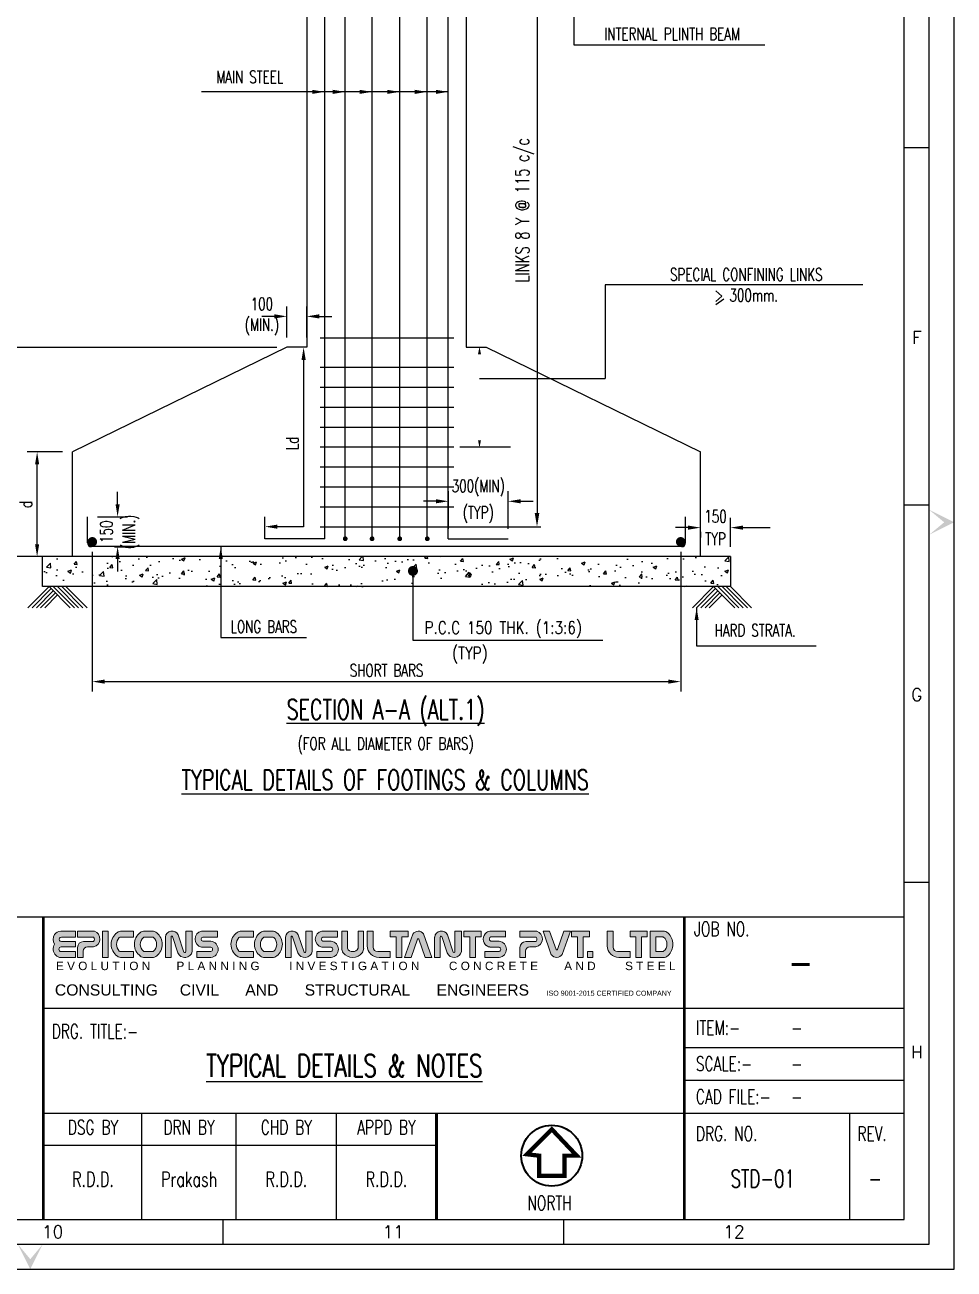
# Model space of a CAD drawing. Extents: x 489124 to 794428, y -356295 to -29813.
# Drawn here: x 775787 to 794428, y -160534 to -135567 of the extents above; entities that cross this region are included whole.
import ezdxf
from ezdxf.enums import TextEntityAlignment as Align
from ezdxf.lldxf.tags import DXFTag

# ---------------------------------------------------------------- set-up
doc = ezdxf.new("R2010")
doc.units = 0
doc.header["$LTSCALE"] = 500
doc.header["$MEASUREMENT"] = 0
doc.layers.get('DEFPOINTS').update_dxf_attribs({"color": 4})
doc.layers.add('00 ECPL LOGO', color=250, linetype='Continuous', lineweight=20)
doc.layers.add('HEADING-TXT', color=1, linetype='Continuous', lineweight=25)
for name, color, linetype in [('CEN', 8, 'CENTER'), ('COL', 1, 'Continuous'), ('DIM', 5, 'Continuous'), ('FOOT', 4, 'Continuous'), ('FRAME', 6, 'Continuous'), ('LINK', 2, 'Continuous'), ('P.C.C.', 8, 'Continuous'), ('PNA', 10, 'Continuous'), ('RING', 4, 'Continuous'), ('TEXT', 4, 'Continuous'), ('TEXT (SHEET)', 4, 'Continuous'), ('TITLE', 4, 'Continuous'), ('TXT', 4, 'Continuous')]:
    doc.layers.add(name, color=color, linetype=linetype)
doc.styles.add('ROMANS', font='r.shx', dxfattribs={"width": 0.7, "bigfont": 'bigfont.shx'})
doc.styles.add('SEC. TEXT', font='arial.ttf', dxfattribs={"height": 180})
tags = doc.linetypes.add('CENTER', pattern=[2, 1.25, -0.25, 0.25, -0.25]).pattern_tags.tags
tags[10:11] = [DXFTag(74, 4), DXFTag(75, 0), DXFTag(340, '0'), DXFTag(46, 1.0), DXFTag(50, 0.0), DXFTag(44, 0.0), DXFTag(45, 0.0)]
tags[8:9] = [DXFTag(74, 4), DXFTag(75, 0), DXFTag(340, '0'), DXFTag(46, 1.0), DXFTag(50, 0.0), DXFTag(44, 0.0), DXFTag(45, 0.0)]
tags[6:7] = [DXFTag(74, 4), DXFTag(75, 0), DXFTag(340, '0'), DXFTag(46, 1.0), DXFTag(50, 0.0), DXFTag(44, 0.0), DXFTag(45, 0.0)]
tags[4:5] = [DXFTag(74, 4), DXFTag(75, 0), DXFTag(340, '0'), DXFTag(46, 1.0), DXFTag(50, 0.0), DXFTag(44, 0.0), DXFTag(45, 0.0)]
doc.dimstyles.new('Copy of INT2TIMES', dxfattribs={"dimtxt": 300, "dimasz": 275, "dimexe": 75, "dimexo": 75, "dimgap": 40, "dimtad": 1, "dimdec": 0, "dimlfac": 0.5, "dimrnd": 5, "dimzin": 0, "dimdsep": 46, "dimtxsty": 'ROMANS', "dimcen": -1, "dimclrd": 5, "dimclre": 5, "dimclrt": 4, "dimadec": 0, "dimazin": 0, "dimtfac": 1, "dimtdec": 0, "dimtix": 1, "dimtofl": 0, "dimtmove": 2, "dimatfit": 3, "dimfxl": 0, "dimtolj": 1, "dimtzin": 0, "dimarcsym": 0})
doc.dimstyles.new('dim25', dxfattribs={"dimtxt": 250, "dimasz": 250, "dimexe": 200, "dimexo": 200, "dimgap": 100, "dimtad": 1, "dimdec": 0, "dimlfac": 0.25, "dimzin": 0, "dimdsep": 46, "dimtxsty": 'ROMANS', "dimcen": 0, "dimclrd": 5, "dimclre": 5, "dimclrt": 4, "dimadec": 0, "dimazin": 0, "dimtfac": 1, "dimtdec": 0, "dimtix": 1, "dimtofl": 0, "dimtmove": 2, "dimatfit": 3, "dimfxl": 0, "dimtolj": 1, "dimtzin": 0, "dimlwd": -1, "dimlwe": -1, "dimarcsym": 0})
doc.dimstyles.new('INT$7', dxfattribs={"dimtxt": 9, "dimasz": 8, "dimexe": 8, "dimexo": 3, "dimgap": 2, "dimtad": 1, "dimdec": 0, "dimzin": 0, "dimdsep": 46, "dimtxsty": 'ROMANS', "dimblk": 'DIMTICK', "dimcen": -0.25, "dimclrd": 5, "dimclre": 5, "dimclrt": 4, "dimadec": 0, "dimazin": 0, "dimtfac": 1, "dimtdec": 0, "dimtix": 1, "dimtofl": 0, "dimtmove": 2, "dimatfit": 3, "dimldrblk": 'DIMTICK', "dimfxl": 0, "dimtolj": 1, "dimtzin": 0, "dimarcsym": 0})

# ---------------------------------------------------------------- blocks, each defined once
blk = doc.blocks.new('*D588')
at = {"layer": 'DEFPOINTS', "color": 0}
for p in [(777042, -145437), (777647, -145437), (777384, -146037)]:
    blk.add_point(p, dxfattribs=at)
at = {"layer": 'DIM', "color": 5}
for p, q in [((777647, -145187), (777647, -144937)), ((777242, -145437), (777847, -145437)), ((777584, -146037), (777847, -146037)), ((777647, -146287), (777647, -146537))]:
    blk.add_line(p, q, dxfattribs=at)
for points in [[(777606, -145187), (777689, -145187), (777647, -145437)], [(777606, -146287), (777689, -146287), (777647, -146037)]]:
    blk.add_solid(points, dxfattribs=at)
at = {"layer": 'DIM', "color": 4, "char_height": 250, "rotation": 90, "style": 'ROMANS'}
for s, insert, attachment_point in [('\\A1;150', (777547, -145737), 8), ('\\A1;(MIN.)', (777747, -145737), 2)]:
    blk.add_mtext(s, dxfattribs=dict(at, insert=insert, attachment_point=attachment_point))
blk = doc.blocks.new('*D589')
at = {"layer": 'DEFPOINTS', "color": 0}
for p in [(775363, -142037), (781042, -142037), (776142, -146237)]:
    blk.add_point(p, dxfattribs=at)
at = {"layer": 'DIM', "color": 5}
for p, q in [((780842, -142037), (775163, -142037)), ((775363, -145987), (775363, -142287)), ((775942, -146237), (775163, -146237))]:
    blk.add_line(p, q, dxfattribs=at)
for points in [[(775322, -142287), (775405, -142287), (775363, -142037)], [(775322, -145987), (775405, -145987), (775363, -146237)]]:
    blk.add_solid(points, dxfattribs=at)
at = {"layer": 'DIM', "color": 4, "insert": (775138, -144137), "char_height": 250, "attachment_point": 5, "rotation": 90, "style": 'ROMANS'}
blk.add_mtext('\\A1;{\\A1;D}', dxfattribs=at)
blk = doc.blocks.new('*D590')
at = {"layer": 'DEFPOINTS', "color": 0}
for p in [(789342, -145537), (789942, -145655), (789942, -146237)]:
    blk.add_point(p, dxfattribs=at)
at = {"layer": 'DIM', "color": 5}
for p, q in [((789942, -146037), (789942, -145455)), ((789092, -145655), (788842, -145655)), ((789342, -145737), (789342, -145855)), ((790192, -145655), (790442, -145655))]:
    blk.add_line(p, q, dxfattribs=at)
for points in [[(789092, -145613), (789092, -145696), (789342, -145655)], [(790192, -145613), (790192, -145696), (789942, -145655)]]:
    blk.add_solid(points, dxfattribs=at)
at = {"layer": 'DIM', "color": 4, "char_height": 250, "style": 'ROMANS'}
for s, insert, attachment_point in [('\\A1;150', (789642, -145555), 8), ('\\A1;TYP', (789642, -145755), 2)]:
    blk.add_mtext(s, dxfattribs=dict(at, insert=insert, attachment_point=attachment_point))
blk = doc.blocks.new('FOLDER')
at = {"layer": 'PNA'}
for points in [[(-1250, 2500), (0, 0), (0, 1000)], [(1250, 2500), (0, 0), (0, 1000)]]:
    blk.add_solid(points, dxfattribs=at)
blk = doc.blocks.new('A1')
at = {"layer": '00 ECPL LOGO'}
h = blk.add_hatch(color=7, dxfattribs=at)
h.dxf.hatch_style = 1
h.paths.add_polyline_path([(65416, 6564), (65416, 6682), (65123, 6682, 0.261636), (64999, 6612, 0.285841), (65001, 6424, 0.344902), (65022, 6205, 0.204992), (65127, 6161), (65416, 6161), (65416, 6276), (65134, 6276, -1), (65128, 6370), (65416, 6370), (65416, 6476), (65134, 6476, -1), (65132, 6564)])
h = blk.add_hatch(color=7, dxfattribs=at)
h.dxf.hatch_style = 1
h.paths.add_polyline_path([(65787, 6682), (65455, 6682), (65455, 6564), (65771, 6564, -0.440545), (65771, 6476), (65570, 6476, 0.414214), (65455, 6360), (65455, 6161), (65563, 6161), (65563, 6283, -0.414214), (65650, 6370), (65771, 6370, 0.757811)])
h.paths.add_polyline_path([(66057, 6682), (65944, 6682), (65944, 6161), (66057, 6161)])
h.paths.add_polyline_path([(66562, 6682), (66324, 6682, 0.154275), (66241, 6655, 0.519672), (66241, 6187, 0.154275), (66324, 6161), (66562, 6161), (66562, 6276), (66299, 6276, -0.210356), (66278, 6286, -0.388707), (66278, 6555, -0.210356), (66299, 6564), (66562, 6564)])
h.paths.add_polyline_path([(66927, 6682), (66780, 6682, 0.159018), (66695, 6654, 0.507969), (66695, 6189, 0.159018), (66780, 6161), (66927, 6161, 0.173791), (67019, 6194, 0.472311), (67019, 6649, 0.173791)])
h.paths.add_polyline_path([(66938, 6564, -0.185052), (66957, 6557, -0.445894), (66957, 6284, -0.185052), (66938, 6276), (66774, 6276, -0.185052), (66755, 6284, -0.445894), (66755, 6557, -0.185052), (66774, 6564)], flags=16)
h.paths.add_polyline_path([(67444, 6611, 0.723435), (67190, 6564), (67190, 6161), (67302, 6161), (67302, 6564, -0.723435), (67330, 6575), (67437, 6252, 0.724077), (67721, 6277), (67721, 6682), (67592, 6682), (67592, 6278, -0.755661), (67557, 6267)])
h.paths.add_polyline_path([(68218, 6682), (67905, 6682, 0.823713), (67905, 6367), (68089, 6367, -0.713272), (68089, 6276), (67809, 6276), (67809, 6161), (68089, 6161, 0.900309), (68089, 6484), (67928, 6484, -0.746931), (67928, 6564), (68218, 6564)])
h = blk.add_hatch(color=7, dxfattribs=at)
h.dxf.hatch_style = 1
h.paths.add_polyline_path([(68929, 6682), (68691, 6682, 0.154275), (68607, 6655, 0.519672), (68607, 6187, 0.154275), (68691, 6161), (68929, 6161), (68929, 6276), (68665, 6276, -0.210932), (68644, 6286, -0.385278), (68643, 6554, -0.212895), (68665, 6564), (68929, 6564)])
h.paths.add_polyline_path([(69394, 6649, 0.173792), (69302, 6682), (69155, 6682, 0.159018), (69070, 6654, 0.507969), (69070, 6189, 0.159018), (69155, 6161), (69302, 6161, 0.173792), (69394, 6194, 0.472311)])
h.paths.add_polyline_path([(69312, 6564, -0.185053), (69331, 6557, -0.445893), (69331, 6284, -0.185053), (69312, 6276), (69149, 6276, -0.185053), (69129, 6284, -0.445893), (69129, 6557, -0.185053), (69149, 6564)], flags=16)
h.paths.add_polyline_path([(69562, 6564), (69562, 6161), (69674, 6161), (69674, 6564, -0.436861), (69690, 6581, -0.319738), (69704, 6571), (69809, 6252, 0.724077), (70093, 6277), (70093, 6682), (69964, 6682), (69964, 6278, -0.755661), (69930, 6267), (69816, 6611, 0.723435)])
h.paths.add_polyline_path([(70594, 6682), (70281, 6682, 0.823713), (70281, 6367), (70466, 6367, -0.713272), (70466, 6276), (70185, 6276), (70185, 6161), (70466, 6161, 0.900309), (70466, 6484), (70304, 6484, -0.746931), (70304, 6564), (70594, 6564)])
h.paths.add_polyline_path([(70788, 6682), (70676, 6682), (70676, 6341, 0.160106), (70704, 6256, 0.505303), (71080, 6256, 0.160106), (71108, 6341), (71108, 6682), (70999, 6682), (70999, 6342, -0.621318), (70788, 6342)])
h.paths.add_polyline_path([(71299, 6682), (71181, 6682), (71181, 6392, 0.414214), (71412, 6161), (71631, 6161), (71631, 6276), (71386, 6276, -0.414214), (71299, 6363)])
h.paths.add_polyline_path([(71989, 6682), (71631, 6682), (71631, 6567), (71748, 6567), (71748, 6161), (71860, 6161), (71860, 6567), (71989, 6567)])
h.paths.add_polyline_path([(72294, 6628, 0.539211), (72081, 6621), (71915, 6161), (72046, 6161), (72170, 6522, -0.708617), (72197, 6522), (72327, 6161), (72453, 6161)])
h.paths.add_polyline_path([(72766, 6611, 0.723435), (72512, 6564), (72512, 6161), (72624, 6161), (72624, 6564, -0.723435), (72653, 6575), (72759, 6252, 0.724077), (73043, 6277), (73043, 6682), (72914, 6682), (72914, 6278, -0.755661), (72880, 6267)])
h.paths.add_polyline_path([(73430, 6682), (73090, 6682), (73090, 6567), (73206, 6567), (73206, 6161), (73319, 6161), (73319, 6567), (73430, 6567)])
h.paths.add_polyline_path([(73915, 6682), (73623, 6682, 0.157568), (73539, 6654, 0.511532), (73539, 6394, 0.157569), (73623, 6367), (73786, 6367, -0.713272), (73786, 6276), (73506, 6276), (73506, 6161), (73786, 6161, 0.900308), (73786, 6484), (73630, 6484), (73624, 6484, -0.722204), (73624, 6567), (73915, 6567)])
h = blk.add_hatch(color=7, dxfattribs=at)
h.dxf.hatch_style = 1
h.paths.add_polyline_path([(74531, 6682), (74198, 6682), (74198, 6564), (74501, 6564, -0.270444), (74526, 6549, -0.26297), (74526, 6491, -0.270444), (74501, 6476), (74314, 6476, 0.414214), (74198, 6360), (74198, 6161), (74307, 6161), (74307, 6283, -0.414214), (74393, 6370), (74515, 6370, 0.757811)])
h.paths.add_polyline_path([(74784, 6682), (74659, 6682), (74818, 6215, 0.539211), (75030, 6221), (75196, 6682), (75065, 6682), (74941, 6320, -0.708617), (74914, 6320)])
h.paths.add_polyline_path([(75574, 6682), (75217, 6682), (75217, 6567), (75333, 6567), (75333, 6161), (75446, 6161), (75446, 6567), (75574, 6567)])
h.paths.add_polyline_path([(76042, 6682), (75924, 6682), (75924, 6392, 0.414214), (76155, 6161), (76374, 6161), (76374, 6276), (76129, 6276, -0.414214), (76042, 6363)])
h.paths.add_polyline_path([(75638, 6276), (75531, 6276), (75531, 6161), (75638, 6161)])
h = blk.add_hatch(color=7, dxfattribs=at)
h.dxf.hatch_style = 1
h.paths.add_polyline_path([(76374, 6682), (76374, 6567), (76490, 6567), (76490, 6161), (76603, 6161), (76603, 6567), (76715, 6567), (76715, 6682)])
h.paths.add_polyline_path([(76771, 6682), (76771, 6161), (77026, 6161, 0.189446), (77124, 6199, 0.435754), (77124, 6643, 0.189446), (77026, 6682)])
h.paths.add_polyline_path([(77029, 6567, -0.519112), (77029, 6276), (76881, 6276), (76881, 6567)], flags=16)
at = {"color": 1}
for p, q in [((81794, 6959), (1969, 6959)), ((64792, 5159), (81794, 5159)), ((64792, 3084), (81794, 3084)), ((64792, 2451), (72548, 2451))]:
    blk.add_line(p, q, dxfattribs=at)
at = {"color": 5, "linetype": 'ByBlock', "lineweight": -2}
for p, q in [((77465, 4384), (81794, 4384)), ((77465, 3734), (81794, 3734)), ((66725, 984), (66725, 3084)), ((68592, 984), (68592, 3084)), ((70570, 984), (70570, 3084)), ((80711, 3084), (80711, 984))]:
    blk.add_line(p, q, dxfattribs=at)
blk.add_line((72548, 984), (72548, 3084))
at = {"flags": 128}
blk.add_lwpolyline([(0, 0), (82779, 0), (82779, 58231), (0, 58231)], close=True, dxfattribs=at)
at = {"color": 1, "const_width": 56.6}
for points in [[(64777, 984), (64777, 6959)], [(77447, 984), (77447, 6959)], [(72548, 984), (72548, 3084)]]:
    blk.add_lwpolyline(points, dxfattribs=at)
at = {"layer": '00 ECPL LOGO', "color": 7}
for p, q in [((65416, 6682), (65123, 6682)), ((65416, 6564), (65416, 6682)), ((65787, 6682), (65455, 6682)), ((65455, 6682), (65455, 6564)), ((65944, 6682), (66057, 6682)), ((65944, 6682), (65944, 6161)), ((66057, 6682), (66057, 6161)), ((66324, 6682), (66562, 6682)), ((66562, 6564), (66562, 6682)), ((66780, 6682), (66927, 6682)), ((67592, 6682), (67721, 6682)), ((67721, 6682), (67592, 6682)), ((67592, 6682), (67592, 6276)), ((67721, 6682), (67721, 6276)), ((67905, 6682), (68218, 6682)), ((68218, 6682), (67905, 6682)), ((68218, 6564), (68218, 6682)), ((68929, 6682), (68691, 6682)), ((68929, 6564), (68929, 6682)), ((69155, 6682), (69302, 6682)), ((69964, 6682), (70093, 6682)), ((69964, 6682), (70093, 6682)), ((70093, 6682), (69964, 6682)), ((69964, 6682), (69964, 6276)), ((70093, 6682), (70093, 6277)), ((70281, 6682), (70594, 6682)), ((70281, 6682), (70594, 6682)), ((70594, 6682), (70281, 6682)), ((70594, 6564), (70594, 6682)), ((70676, 6682), (70788, 6682)), ((70788, 6682), (70676, 6682)), ((70676, 6682), (70676, 6341)), ((70788, 6682), (70788, 6342)), ((70999, 6682), (71108, 6682)), ((71108, 6682), (70999, 6682)), ((70999, 6682), (70999, 6342)), ((71108, 6682), (71108, 6341)), ((71181, 6682), (71299, 6682)), ((71299, 6682), (71181, 6682)), ((71181, 6392), (71181, 6682)), ((71299, 6363), (71299, 6682)), ((71631, 6682), (71989, 6682)), ((71989, 6682), (71631, 6682)), ((71631, 6682), (71631, 6567)), ((71989, 6682), (71989, 6567)), ((72914, 6682), (72914, 6276)), ((72914, 6682), (73043, 6682)), ((72914, 6682), (73043, 6682)), ((73043, 6682), (72914, 6682)), ((72914, 6682), (73043, 6682)), ((73043, 6682), (73043, 6276)), ((73090, 6682), (73090, 6567)), ((73090, 6682), (73430, 6682)), ((73430, 6682), (73090, 6682)), ((73090, 6682), (73430, 6682)), ((73090, 6682), (73430, 6682)), ((73430, 6682), (73090, 6682)), ((73430, 6682), (73430, 6567)), ((73602, 6682), (73915, 6682)), ((73602, 6682), (73915, 6682)), ((73915, 6682), (73623, 6682)), ((73915, 6564), (73915, 6682)), ((74198, 6682), (74198, 6564)), ((74531, 6682), (74198, 6682)), ((74659, 6682), (74818, 6215)), ((74784, 6682), (74659, 6682)), ((74784, 6682), (74659, 6682)), ((74784, 6682), (74914, 6320)), ((75065, 6682), (74941, 6320)), ((75196, 6682), (75030, 6221)), ((75196, 6682), (75065, 6682)), ((75123, 6682), (75065, 6682)), ((75196, 6682), (75065, 6682)), ((75217, 6682), (75217, 6567)), ((75217, 6682), (75574, 6682)), ((75574, 6682), (75217, 6682)), ((75217, 6682), (75574, 6682)), ((75217, 6682), (75574, 6682)), ((75217, 6682), (75574, 6682)), ((75574, 6682), (75574, 6567)), ((75924, 6392), (75924, 6682)), ((75924, 6682), (76042, 6682)), ((76042, 6682), (75924, 6682)), ((76042, 6363), (76042, 6682)), ((76374, 6682), (76374, 6567)), ((76374, 6682), (76715, 6682)), ((76715, 6682), (76374, 6682)), ((76715, 6682), (76715, 6567)), ((76771, 6682), (76771, 6161)), ((76771, 6682), (77026, 6682)), ((65134, 6564), (65416, 6564)), ((65416, 6476), (65134, 6476)), ((65416, 6370), (65416, 6476)), ((65771, 6564), (65455, 6564)), ((65771, 6476), (65570, 6476)), ((66299, 6564), (66562, 6564)), ((66774, 6564), (66938, 6564)), ((67190, 6564), (67190, 6161)), ((67302, 6564), (67302, 6161)), ((67330, 6575), (67437, 6252)), ((67444, 6611), (67557, 6267)), ((67721, 6564), (67721, 6564)), ((67928, 6564), (68218, 6564)), ((68089, 6484), (67928, 6484)), ((68665, 6564), (68929, 6564)), ((69149, 6564), (69312, 6564)), ((69562, 6564), (69562, 6161)), ((69674, 6564), (69674, 6161)), ((69704, 6571), (69809, 6252)), ((69816, 6611), (69930, 6267)), ((70093, 6564), (70093, 6564)), ((70304, 6564), (70594, 6564)), ((70466, 6484), (70304, 6484)), ((71631, 6567), (71748, 6567)), ((71748, 6161), (71748, 6567)), ((71860, 6161), (71860, 6567)), ((71860, 6567), (71989, 6567)), ((71915, 6161), (72081, 6621)), ((72046, 6161), (72170, 6522)), ((72327, 6161), (72197, 6522)), ((72453, 6161), (72294, 6628)), ((72512, 6564), (72512, 6161)), ((72624, 6564), (72624, 6161)), ((72653, 6575), (72759, 6252)), ((72766, 6611), (72880, 6267)), ((73043, 6564), (73043, 6564)), ((73090, 6567), (73206, 6567)), ((73090, 6567), (73206, 6567)), ((73206, 6161), (73206, 6567)), ((73319, 6161), (73319, 6567)), ((73319, 6567), (73430, 6567)), ((73319, 6567), (73430, 6567)), ((73624, 6567), (73915, 6567)), ((73786, 6484), (73624, 6484)), ((73630, 6484), (73786, 6484)), ((74501, 6564), (74198, 6564)), ((74501, 6476), (74314, 6476)), ((75217, 6567), (75333, 6567)), ((75217, 6567), (75333, 6567)), ((75333, 6161), (75333, 6567)), ((75446, 6161), (75446, 6567)), ((75446, 6567), (75574, 6567)), ((75446, 6567), (75574, 6567)), ((76374, 6567), (76490, 6567)), ((76490, 6567), (76374, 6567)), ((76490, 6161), (76490, 6567)), ((76603, 6161), (76603, 6567)), ((76603, 6567), (76715, 6567)), ((76603, 6567), (76715, 6567)), ((76715, 6567), (76603, 6567)), ((76881, 6567), (76881, 6276)), ((76881, 6567), (77019, 6567)), ((65127, 6161), (65416, 6161)), ((65128, 6370), (65416, 6370)), ((65416, 6276), (65128, 6276)), ((65416, 6161), (65416, 6276)), ((65455, 6360), (65455, 6161)), ((65455, 6161), (65563, 6161)), ((65563, 6283), (65563, 6161)), ((65650, 6370), (65771, 6370)), ((65944, 6161), (66057, 6161)), ((66299, 6276), (66562, 6276)), ((66324, 6161), (66562, 6161)), ((66562, 6161), (66562, 6276)), ((66774, 6276), (66938, 6276)), ((66927, 6161), (66780, 6161)), ((67190, 6161), (67302, 6161)), ((67569, 6161), (67592, 6161)), ((67592, 6162), (67592, 6161)), ((67721, 6276), (67721, 6276)), ((67809, 6161), (67809, 6276)), ((67809, 6276), (68089, 6276)), ((67809, 6161), (68089, 6161)), ((67809, 6161), (68089, 6161)), ((68089, 6367), (67905, 6367)), ((68665, 6276), (68929, 6276)), ((68691, 6161), (68929, 6161)), ((68929, 6161), (68929, 6276)), ((69149, 6276), (69312, 6276)), ((69155, 6161), (69302, 6161)), ((69562, 6161), (69674, 6161)), ((69562, 6161), (69674, 6161)), ((69562, 6161), (69674, 6161)), ((70185, 6161), (70185, 6276)), ((70185, 6276), (70466, 6276)), ((70185, 6276), (70466, 6276)), ((70185, 6161), (70466, 6161)), ((70185, 6161), (70466, 6161)), ((70185, 6161), (70466, 6161)), ((70466, 6367), (70281, 6367)), ((71386, 6276), (71631, 6276)), ((71412, 6161), (71631, 6161)), ((71412, 6161), (71631, 6161)), ((71631, 6276), (71631, 6161)), ((71748, 6161), (71860, 6161)), ((71748, 6161), (71860, 6161)), ((71915, 6161), (72046, 6161)), ((71989, 6161), (72046, 6161)), ((72327, 6161), (72453, 6161)), ((72327, 6161), (72453, 6161)), ((72512, 6161), (72624, 6161)), ((72512, 6161), (72624, 6161)), ((72512, 6161), (72624, 6161)), ((73043, 6276), (73043, 6276)), ((73206, 6161), (73319, 6161)), ((73206, 6161), (73319, 6161)), ((73206, 6161), (73319, 6161)), ((73206, 6161), (73319, 6161)), ((73506, 6161), (73506, 6276)), ((73506, 6276), (73786, 6276)), ((73506, 6276), (73786, 6276)), ((73506, 6276), (73786, 6276)), ((73506, 6161), (73786, 6161)), ((73506, 6161), (73786, 6161)), ((73506, 6161), (73786, 6161)), ((73506, 6161), (73786, 6161)), ((73506, 6161), (73786, 6161)), ((73786, 6367), (73602, 6367)), ((73623, 6367), (73774, 6367)), ((74198, 6360), (74198, 6161)), ((74198, 6161), (74307, 6161)), ((74307, 6283), (74307, 6161)), ((74393, 6370), (74515, 6370)), ((75333, 6161), (75446, 6161)), ((75333, 6161), (75446, 6161)), ((75333, 6161), (75446, 6161)), ((76129, 6276), (76374, 6276)), ((76155, 6161), (76374, 6161)), ((76155, 6161), (76374, 6161)), ((76374, 6276), (76374, 6161)), ((76490, 6161), (76603, 6161)), ((76490, 6161), (76603, 6161)), ((76490, 6161), (76603, 6161)), ((76490, 6161), (76603, 6161)), ((76507, 6161), (76603, 6161)), ((76507, 6161), (76603, 6161)), ((76507, 6161), (76603, 6161)), ((76507, 6161), (76603, 6161)), ((76771, 6161), (77026, 6161)), ((76881, 6276), (77019, 6276))]:
    blk.add_line(p, q, dxfattribs=at)
blk.add_lwpolyline([(75531, 6276), (75638, 6276), (75638, 6161), (75531, 6161)], close=True, dxfattribs=at)
for centre, radius, start, end in [((65123, 6537), 145, 90, 148.648), ((65735, 6528), 162, 282.7188, 71.3398), ((66405, 6421), 286, 125.0807, 234.9193), ((66324, 6537), 145, 90, 125.0807), ((66865, 6421), 288, 126.1417, 233.8583), ((66780, 6537), 145, 90, 126.1417), ((66927, 6537), 145, 50.5638, 90), ((66832, 6421), 295, 309.4362, 50.5638), ((67324, 6546), 136, 28.75, 172.2831), ((67936, 6524), 160, 101.0425, 258.9575), ((68772, 6421), 286, 125.0807, 234.9193), ((68691, 6537), 145, 90, 125.0807), ((69239, 6421), 288, 126.1417, 233.8583), ((69155, 6537), 145, 90, 126.1417), ((69302, 6537), 145, 50.5638, 90), ((69207, 6421), 295, 309.4362, 50.5638), ((69697, 6546), 136, 28.75, 172.2831), ((70312, 6524), 160, 101.0425, 258.9575), ((72190, 6554), 127, 35.166, 148.5022), ((72647, 6546), 136, 28.75, 172.2831), ((73633, 6524), 160, 125.818, 234.182), ((73623, 6537), 145, 90, 125.818), ((74479, 6528), 162, 282.7188, 71.3398), ((77026, 6537), 145, 47.0907, 90), ((76918, 6421), 303, 312.9093, 47.0907), ((65151, 6520), 178, 148.648, 212.4563), ((65151, 6328), 178, 147.5437, 223.6612), ((65133, 6520), 44.1, 88.7637, 271.2363), ((65570, 6360), 116, 90, 180), ((65731, 6520), 59.7, 312.4487, 47.5513), ((66424, 6420), 199, 137.5171, 222.4829), ((66299, 6535), 28.9, 90, 137.5171), ((66877, 6420), 183, 131.9364, 228.0636), ((66774, 6535), 28.9, 90, 131.9364), ((66938, 6535), 28.9, 48.0636, 90), ((66834, 6420), 183, 311.9364, 48.0636), ((67318, 6565), 16.2, 40.0191, 183.5523), ((67939, 6524), 41.8, 106.4856, 253.5144), ((68072, 6322), 162, 276.006, 83.994), ((68792, 6421), 200, 138.0741, 222.3563), ((68665, 6535), 28.9, 90, 138.0741), ((69252, 6420), 183, 131.9364, 228.0636), ((69149, 6535), 28.9, 90, 131.9364), ((69312, 6535), 28.9, 48.0636, 90), ((69209, 6420), 183, 311.9364, 48.0636), ((69690, 6565), 16.2, 89.1577, 183.5523), ((69690, 6567), 14.5, 18.2334, 89.1577), ((70316, 6524), 41.8, 106.4856, 253.5144), ((70449, 6322), 162, 276.006, 83.994), ((72184, 6517), 14.5, 19.7665, 161.0546), ((72640, 6565), 16.2, 40.0191, 183.5523), ((73638, 6525), 43.7, 108.3261, 238.1957), ((73630, 6513), 28.9, 238.1957, 270), ((73769, 6322), 162, 276.006, 83.994), ((74314, 6360), 116, 90, 180), ((74501, 6535), 28.9, 29.4672, 90), ((74501, 6505), 28.9, 270, 330.5328), ((74474, 6520), 59.7, 330.5328, 29.4672), ((77019, 6538), 28.9, 51.4816, 90), ((76926, 6422), 178, 308.5184, 51.4816), ((65127, 6305), 145, 223.6612, 270), ((65131, 6323), 46.8, 94.0242, 265.9758), ((65650, 6283), 86.7, 90, 180), ((66324, 6305), 145, 234.9193, 270), ((66299, 6305), 28.9, 222.4829, 270), ((66780, 6305), 145, 233.8583, 270), ((66774, 6305), 28.9, 228.0636, 270), ((66927, 6305), 145, 270, 309.4362), ((66938, 6305), 28.9, 270, 311.9364), ((67575, 6311), 150, 203.2219, 346.755), ((67573, 6277), 19, 214.0796, 357.6127), ((68074, 6322), 48, 289.0016, 70.9984), ((68691, 6305), 145, 234.9193, 270), ((68665, 6305), 28.9, 222.3563, 270), ((69155, 6305), 145, 233.8583, 270), ((69149, 6305), 28.9, 228.0636, 270), ((69302, 6305), 145, 270, 309.4362), ((69312, 6305), 28.9, 270, 311.9364), ((69947, 6311), 150, 203.2219, 346.8516), ((69945, 6277), 19, 214.0796, 357.6127), ((70450, 6322), 48, 289.0016, 70.9984), ((70820, 6341), 145, 180, 216.3848), ((70892, 6394), 234, 216.3848, 323.6152), ((70893, 6394), 118, 206.2931, 333.7069), ((70964, 6341), 145, 323.6152, 0), ((71412, 6392), 231, 180, 270), ((71386, 6363), 86.7, 180, 270), ((72897, 6311), 150, 203.2219, 346.755), ((72895, 6277), 19, 214.0796, 357.6127), ((73623, 6512), 145, 234.182, 270), ((73771, 6322), 48, 289.0016, 70.9984), ((74393, 6283), 86.7, 90, 180), ((74922, 6288), 127, 215.166, 328.5022), ((74928, 6325), 14.5, 199.7665, 341.0546), ((76155, 6392), 231, 180, 270), ((76129, 6363), 86.7, 180, 270), ((77019, 6305), 28.9, 270, 308.5184), ((77026, 6305), 145, 270, 312.9093)]:
    blk.add_arc(centre, radius, start, end, dxfattribs=at)
at = {"layer": 'PNA'}
for p, q in [((81794, 22171), (82287, 22171)), ((81794, 15109), (82287, 15109)), ((81794, 7653), (82287, 7653)), ((68326, 984), (68326, 492)), ((75060, 984), (75060, 492))]:
    blk.add_line(p, q, dxfattribs=at)
at = {"layer": 'PNA', "color": 1}
for points in [[(984, 492), (82287, 492), (82287, 57739), (984, 57739)], [(1969, 984), (81794, 984), (81794, 57247), (1969, 57247)]]:
    blk.add_lwpolyline(points, close=True, dxfattribs=at)
at = {"layer": 'PNA', "xscale": 0.196857838483993, "yscale": 0.196857838483993, "zscale": 0.196857838483993, "rotation": 90}
blk.add_blockref('FOLDER', (82779, 14764), dxfattribs=at)
at = {"layer": 'PNA', "xscale": 0.1968578388914466, "yscale": 0.1968578388914466, "zscale": 0.1968578388914466}
blk.add_blockref('FOLDER', (64520, 0), dxfattribs=at)
at = {"layer": '00 ECPL LOGO', "color": 7, "attachment_point": 1, "style": 'SEC. TEXT'}
for s, insert, char_height, width in [('\\pt3669.2;E V O L U T I O N        P L A N N I N G         I N V E S T I G A T I O N         C O N C R E T E        A N D         S T E E L', (65027, 6078), 166.781, 495341.65), ('\\pt4892.2;CONSULTING     CIVIL      AND      STRUCTURAL      ENGINEERS', (65006, 5630), 222.37, 551225.43), ('\\pt2201.5;ISO 9001-2015 CERTIFIED COMPANY', (74724, 5505), 100.07, 482873.39)]:
    blk.add_mtext(s, dxfattribs=dict(at, insert=insert, char_height=char_height, width=width))
at = {"layer": 'PNA', "style": 'ROMANS'}
for s, height, p in [('F', 246, (82041, 18417)), ('G', 246, (82041, 11355)), ('H', 246, (82041, 4292)), ('10', 246.1, (64960, 738)), ('11', 246.1, (71694, 738)), ('12', 246.1, (78428, 738))]:
    blk.add_text(s, height=height, dxfattribs=at).set_placement(p, align=Align.MIDDLE)
at = {"layer": 'TEXT (SHEET)', "color": 4, "style": 'ROMANS', "width": 0.7}
for s, p in [('JOB NO.', (77639, 6582)), ('NORTH', (74345, 1166))]:
    blk.add_text(s, height=283.2, dxfattribs=at).set_placement(p)
for s, height, p in [('DRG. TITLE:-', 283.16, (64944, 4701)), ('ITEM:-', 283.2, (77676, 4772)), ('SCALE:-', 283.2, (77676, 4059)), ('CAD FILE:-', 283.2, (77676, 3409)), ('DRG. NO. ', 283.2, (77676, 2676)), ('REV.', 283.2, (80867, 2676))]:
    blk.add_text(s, height=height, dxfattribs=at).set_placement(p, align=Align.MIDDLE_LEFT)
for s, p in [('DSG BY', (65759, 2803)), ('DRN BY', (67659, 2803)), ('CHD BY', (69581, 2803)), ('APPD BY', (71559, 2803))]:
    blk.add_text(s, height=283.2, dxfattribs=at).set_placement(p, align=Align.MIDDLE_CENTER)
blk = doc.blocks.new('*D598')
at = {"layer": 'DEFPOINTS', "color": 0, "ltscale": 2}
for p in [(784390, -132937), (784282, -145637), (786061, -145637)]:
    blk.add_point(p, dxfattribs=at)
at = {"layer": 'DIM', "color": 5, "lineweight": -2, "ltscale": 2}
for p, q in [((784465, -132937), (786136, -132937)), ((786061, -133212), (786061, -145362)), ((784357, -145637), (786136, -145637))]:
    blk.add_line(p, q, dxfattribs=at)
at = {"layer": 'DIM', "color": 5, "ltscale": 2}
for points in [[(786015, -133212), (786107, -133212), (786061, -132937)], [(786015, -145362), (786107, -145362), (786061, -145637)]]:
    blk.add_solid(points, dxfattribs=at)
at = {"layer": 'DIM', "color": 4, "ltscale": 2, "insert": (785811, -139287), "char_height": 275, "attachment_point": 5, "rotation": 90, "style": 'ROMANS'}
blk.add_mtext('\\A1;LINKS 8 Y @ 115 c/c', dxfattribs=at)
blk = doc.blocks.new('DIMTICK')
for p, q in [((-1, 0), (1, 0)), ((0, 1), (0, -1))]:
    blk.add_line(p, q)
at = {"color": 2, "const_width": 0.1}
blk.add_lwpolyline([(0.71, 0.71), (-0.71, -0.71)], dxfattribs=at)
blk = doc.blocks.new('*D608')
at = {"layer": 'DEFPOINTS', "color": 0}
for p in [(777140, -145940), (788944, -145940), (788944, -148745)]:
    blk.add_point(p, dxfattribs=at)
at = {"layer": 'DIM', "color": 5}
for p, q in [((777140, -146140), (777140, -148945)), ((788944, -146140), (788944, -148945)), ((777390, -148745), (788694, -148745))]:
    blk.add_line(p, q, dxfattribs=at)
for points in [[(777390, -148703), (777390, -148786), (777140, -148745)], [(788694, -148703), (788694, -148786), (788944, -148745)]]:
    blk.add_solid(points, dxfattribs=at)
at = {"layer": 'DIM', "color": 4, "insert": (783042, -148520), "char_height": 250, "attachment_point": 5, "style": 'ROMANS'}
blk.add_mtext('\\A1;SHORT BARS', dxfattribs=at)
blk = doc.blocks.new('*D674')
at = {"layer": 'DEFPOINTS', "color": 0}
for p in [(785482, -145126), (784282, -145878), (785482, -145878)]:
    blk.add_point(p, dxfattribs=at)
at = {"layer": 'DIM', "color": 5}
for p, q in [((784282, -145678), (784282, -144926)), ((785482, -145678), (785482, -144926)), ((784032, -145126), (783782, -145126)), ((785732, -145126), (785982, -145126))]:
    blk.add_line(p, q, dxfattribs=at)
for points in [[(784032, -145085), (784032, -145168), (784282, -145126)], [(785732, -145085), (785732, -145168), (785482, -145126)]]:
    blk.add_solid(points, dxfattribs=at)
at = {"layer": 'DIM', "color": 4, "char_height": 250, "style": 'ROMANS'}
for s, insert, attachment_point in [('\\A1;300(MIN)', (784882, -145026), 8), ('\\A1;(TYP)', (784882, -145226), 2)]:
    blk.add_mtext(s, dxfattribs=dict(at, insert=insert, attachment_point=attachment_point))
blk = doc.blocks.new('*D682')
at = {"layer": 'DEFPOINTS', "color": 0}
for p in [(776032, -144137), (776742, -144137), (776811, -146237)]:
    blk.add_point(p, dxfattribs=at)
at = {"layer": 'DIM', "color": 5}
for p, q in [((776542, -144137), (775832, -144137)), ((776032, -145987), (776032, -144387)), ((776611, -146237), (775832, -146237))]:
    blk.add_line(p, q, dxfattribs=at)
for points in [[(775991, -144387), (776074, -144387), (776032, -144137)], [(775991, -145987), (776074, -145987), (776032, -146237)]]:
    blk.add_solid(points, dxfattribs=at)
at = {"layer": 'DIM', "color": 4, "insert": (775807, -145187), "char_height": 250, "attachment_point": 5, "rotation": 90, "style": 'ROMANS'}
blk.add_mtext('\\A1;d', dxfattribs=at)
blk = doc.blocks.new('*D683')
at = {"layer": 'DEFPOINTS', "color": 0}
for p in [(781042, -141416), (781042, -142037), (781442, -142037)]:
    blk.add_point(p, dxfattribs=at)
at = {"layer": 'DIM', "color": 5}
for p, q in [((781042, -141837), (781042, -141216)), ((781442, -141837), (781442, -141216)), ((780792, -141416), (780542, -141416)), ((781692, -141416), (781942, -141416))]:
    blk.add_line(p, q, dxfattribs=at)
for points in [[(780792, -141374), (780792, -141458), (781042, -141416)], [(781692, -141374), (781692, -141458), (781442, -141416)]]:
    blk.add_solid(points, dxfattribs=at)
at = {"layer": 'DIM', "color": 4, "insert": (780542, -141416), "char_height": 250, "attachment_point": 5, "style": 'ROMANS'}
blk.add_mtext('\\A1;100\\P(MIN.)', dxfattribs=at)

msp = doc.modelspace()

# ---------------------------------------------------------------- hatches: boundary and pattern name
at = {"layer": 'P.C.C.'}
h = msp.add_hatch(dxfattribs=at)
h.set_pattern_fill('AR-CONC', color=256, scale=100, style=0)
h.set_pattern_definition([(50, (91707.37, -235206.2), (717.2602, -62.75213), [75, -825]), (355, (91707.4, -235206.2), (-138.7513, 752.1921), [60, -660]), (100.4514, (91767.14, -235211.4), (578.5094, 689.43954), [63.7402, -701.1421]), (46.1842, (91707.4, -235006.2), (1067.241, -165.519), [112.5, -1237.5]), (96.6356, (91796.3, -235020), (934.6627, 974.1179), [95.6103, -1051.713]), (351.1842, (91707.4, -235006.2), (934.662, 974.1186), [90, -990]), (21, (91807.37, -235056.2), (596.90705, -402.6189), [75, -825]), (326, (91807.4, -235056.2), (243.3153, 725.15005), [60, -660]), (71.4514, (91857.1, -235089.76), (840.2226, 322.5305), [63.7402, -701.1421]), (37.5, (91707.37, -235206.2), (12.159855, 332.89385), [0, -652, 0, -670, 0, -662.5]), (7.5, (91707.37, -235206.2), (263.06954, 394.41171), [0, -382, 0, -637, 0, -252.5]), (327.5, (91484.37, -235206.2), (533.82244, -22.55487), [0, -250, 0, -780, 0, -1035]), (317.5, (91384.37, -235206.2), (583.18617, 100.10498), [0, -325, 0, -518, 0, -735])])
h.paths.add_polyline_path([(780996.753, -146236.787), (780996.753, -146836.787), (789941.865, -146836.787), (789941.865, -146236.787)])
h.paths.add_polyline_path([(780996.753, -146836.787), (780996.753, -146236.787), (776141.865, -146236.787), (776141.865, -146836.787)])

# ---------------------------------------------------------------- linework, layer by layer
at = {"layer": 'CEN', "linetype": 'Continuous'}
msp.add_line((784511.632, -144036.787), (785530.632, -144036.787), dxfattribs=at)
at = {"layer": 'COL', "linetype": 'Continuous'}
for points, const_width in [([(777092.028, -145940.225, 1), (777188.028, -145940.225, 1)], 96), ([(782189.641, -145877.787, 1), (782237.641, -145877.787, 1)], 48), ([(782728.059, -145877.787, 1), (782776.059, -145877.787, 1)], 48), ([(783282.885, -145877.787, 1), (783330.885, -145877.787, 1)], 48), ([(783835.497, -145877.787, 1), (783883.497, -145877.787, 1)], 48), ([(788991.703, -145940.225, -1), (788895.703, -145940.225, -1)], 96)]:
    msp.add_lwpolyline(points, format="xyb", close=True, dxfattribs=dict(at, const_width=const_width))
at = {"layer": 'DIM'}
for p, q in [((792596.747, -140782.35), (787427.994, -140782.35)), ((787427.994, -140782.35), (787427.994, -142660.154)), ((784907.205, -142660.154), (787427.994, -142660.154)), ((790021.865, -145654.704), (790740.865, -145654.704))]:
    msp.add_line(p, q, dxfattribs=at)
at = {"layer": 'DIM', "color": 5}
for points in [[(781241.865, -142036.787), (781179, -142036.787)], [(781379, -142288.5), (781379, -145635.5), (780851.865, -145635.5)], [(780601.865, -145877.787), (780601.865, -145435.5)]]:
    msp.add_lwpolyline(points, dxfattribs=at)
at = {"layer": 'DIM', "flags": 128}
msp.add_lwpolyline([(784907.205, -143900.348, 61.213, 0, 0), (784907.205, -144053.278, 0, 0, 0), (784907.205, -143011.593, 0, 0, 0), (784907.205, -142023.907, 0, 61.213, 0), (784907.205, -142176.838, 0, 0, 0)], format="xyseb", dxfattribs=at)
at = {"layer": 'DIM', "color": 5}
for points in [[(781337.333, -142288.5), (781420.667, -142288.5), (781379, -142036.787)], [(780851.865, -145593.833), (780851.865, -145677.167), (780601.865, -145635.5)]]:
    msp.add_solid(points, dxfattribs=at)
at = {"layer": 'FOOT', "linetype": 'Continuous'}
for p, q in [((781441.865, -132123.527), (781441.865, -142036.787)), ((784641.865, -135123.527), (784641.865, -142036.787)), ((781041.865, -142036.787), (776741.865, -144136.787)), ((781441.865, -142036.787), (781041.865, -142036.787)), ((784641.865, -142036.787), (785041.865, -142036.787)), ((785041.865, -142036.787), (789341.865, -144136.787)), ((776741.865, -146236.787), (776741.865, -144136.787)), ((789341.865, -146236.787), (789341.865, -144136.787)), ((789941.865, -146236.787), (776141.865, -146236.787)), ((776141.865, -146836.787), (776141.865, -146236.787)), ((789941.865, -146236.787), (789941.865, -146836.787)), ((789941.865, -146836.787), (776141.865, -146836.787))]:
    msp.add_line(p, q, dxfattribs=at)
at = {"layer": 'FRAME'}
for p, q in [((782213.641, -145842.052), (782213.641, -123960.056)), ((781801.865, -145877.787), (781801.865, -124595.777)), ((782752.059, -145842.052), (782752.059, -124595.777)), ((783306.885, -145842.052), (783306.885, -124595.777)), ((783859.497, -145842.052), (783859.497, -124595.777)), ((784281.865, -145877.787), (784281.865, -126169.622)), ((777041.865, -145956.787), (777041.865, -145436.787)), ((789041.865, -145956.787), (789041.865, -145436.787)), ((788961.865, -146036.787), (777121.865, -146036.787)), ((781801.865, -145877.787), (780601.865, -145877.787)), ((784281.865, -145877.787), (785481.865, -145877.787))]:
    msp.add_line(p, q, dxfattribs=at)
for centre, start, end in [((777121.865, -145956.787), 180, 270), ((788961.865, -145956.787), 270, 0)]:
    msp.add_arc(centre, 80, start, end, dxfattribs=at)
at = {"layer": 'LINK'}
for p, q in [((781709.128, -141843.461), (784389.674, -141843.461)), ((781709.128, -142436.787), (784389.674, -142436.787)), ((781709.128, -142836.787), (784389.674, -142836.787)), ((781709.128, -143236.787), (784389.674, -143236.787)), ((781709.128, -143636.787), (784389.674, -143636.787)), ((781709.128, -144036.787), (784389.674, -144036.787)), ((781709.128, -144436.787), (784389.674, -144436.787)), ((781709.128, -144836.787), (784389.674, -144836.787)), ((781709.128, -145236.787), (784389.674, -145236.787)), ((781709.128, -145636.787), (784389.674, -145636.787))]:
    msp.add_line(p, q, dxfattribs=at)
at = {"layer": 'RING', "linetype": 'Continuous'}
for p, q in [((775847.601, -147261.051), (776271.865, -146836.787)), ((775932.454, -147261.051), (776314.292, -146879.214)), ((776017.307, -147261.051), (776356.718, -146921.64)), ((776102.16, -147261.051), (776399.145, -146964.066)), ((776187.013, -147261.051), (776441.571, -147006.493)), ((776696.129, -147261.051), (776271.865, -146836.787)), ((776780.982, -147261.051), (776356.718, -146836.787)), ((776865.835, -147261.051), (776441.571, -146836.787)), ((776950.688, -147261.051), (776526.424, -146836.787)), ((777035.541, -147261.051), (776611.277, -146836.787)), ((789178.19, -147261.051), (789602.454, -146836.787)), ((789263.043, -147261.051), (789644.881, -146879.214)), ((789347.896, -147261.051), (789687.307, -146921.64)), ((789432.748, -147261.051), (789729.733, -146964.066)), ((789517.601, -147261.051), (789772.16, -147006.493)), ((790026.718, -147261.051), (789602.454, -146836.787)), ((790111.571, -147261.051), (789687.307, -146836.787)), ((790196.424, -147261.051), (789772.16, -146836.787)), ((790281.277, -147261.051), (789857.013, -146836.787)), ((790366.129, -147261.051), (789941.865, -146836.787))]:
    msp.add_line(p, q, dxfattribs=at)
at = {"layer": 'TITLE', "color": 1, "const_width": 85.553}
msp.add_lwpolyline([(786357.311, -157727.139), (785856.019, -158228.431), (786104.149, -158257.608), (786104.149, -158661.099), (786610.473, -158661.099), (786610.473, -158257.608), (786858.603, -158257.608)], close=True, dxfattribs=at)
at = {"layer": 'TITLE', "lineweight": 35}
msp.add_circle((786357.311, -158257.608), 611.22, dxfattribs=at)
at = {"layer": 'TXT', "linetype": 'ByBlock'}
msp.add_line((789647.002, -141179.508), (789806.27, -141067.041), dxfattribs=at)

# ---------------------------------------------------------------- block references
at = {"xscale": 1.01500000001397, "yscale": 1.01500000001397, "zscale": 1.01500000001397}
msp.add_blockref('A1', (710407.925, -160533.5), dxfattribs=at)

# ---------------------------------------------------------------- texts
at = {"layer": 'DIM', "color": 4, "style": 'ROMANS', "width": 0.8}
for s, p in [('P.C.C 150 THK. (1:3:6)', (783806.232, -147786.115)), ('(TYP)', (784357.732, -148297.108))]:
    msp.add_text(s, height=250, dxfattribs=at).set_placement(p)
at = {"layer": 'DIM', "color": 4, "insert": (781154, -143961.394), "char_height": 250, "attachment_point": 5, "rotation": 90, "style": 'ROMANS'}
msp.add_mtext('\\A1;Ld', dxfattribs=at)
at = {"layer": 'HEADING-TXT', "color": 6, "style": 'ROMANS', "width": 0.7}
for s, p in [('%%uSECTION A-A (ALT.1)', (783022.482, -149330.204)), ('%%uTYPICAL DETAILS OF FOOTINGS & COLUMNS', (783013.482, -150714.704))]:
    msp.add_text(s, height=400, dxfattribs=at).set_placement(p, align=Align.MIDDLE)
at = {"layer": 'TEXT', "color": 1, "style": 'ROMANS', "width": 0.7}
msp.add_text('-', height=650, dxfattribs=at).set_placement((791348.986, -154376.448), align=Align.MIDDLE_CENTER)
at = {"layer": 'TEXT', "color": 2, "style": 'ROMANS', "width": 0.7}
for s, height, p in [('-', 300, (791157, -155690.134)), ('-', 300, (791157, -156413.321)), ('-', 300, (791157, -157073.071)), ('STD-01', 350, (789945.273, -158717.662)), ('-', 350, (792706.103, -158717.662))]:
    msp.add_text(s, height=height, dxfattribs=at).set_placement(p, align=Align.MIDDLE_LEFT)
at = {"layer": 'TEXT', "color": 1, "style": 'ROMANS', "width": 0.7}
msp.add_text('%%UTYPICAL DETAILS & NOTES', height=450, dxfattribs=at).set_placement((779421.792, -156450.666), align=Align.MIDDLE_LEFT)
at = {"layer": 'TEXT', "color": 2, "style": 'ROMANS', "width": 0.7}
for s, p in [('R.D.D.', (777152.815, -158729.144)), ('Prakash', (779081.512, -158729.144)), ('R.D.D.', (781032.686, -158729.144)), ('R.D.D.', (783040.575, -158729.144))]:
    msp.add_text(s, height=300, dxfattribs=at).set_placement(p, align=Align.MIDDLE_CENTER)
at = {"layer": 'TXT', "style": 'ROMANS', "width": 0.7}
for s, p in [('INTERNAL PLINTH BEAM', (788770.959, -135748.627)), ('(FOR ALL DIAMETER OF BARS)', (783022.482, -150006.704))]:
    msp.add_text(s, height=250, dxfattribs=at).set_placement(p, align=Align.MIDDLE)
at = {"layer": 'TXT', "linetype": 'ByBlock', "style": 'ROMANS', "width": 0.7}
for s, p in [('MAIN STEEL', (780298.123, -136611.672)), ('SPECIAL CONFINING LINKS', (790258.764, -140575.064)), ('> 300mm.', (790258.764, -140990.086))]:
    msp.add_text(s, height=250, dxfattribs=at).set_placement(p, align=Align.MIDDLE)
at = {"layer": 'TXT', "style": 'ROMANS', "width": 0.7}
for s, p in [('LONG BARS', (779913.178, -147766.967)), ('HARD STRATA.', (789623.03, -147840.744))]:
    msp.add_text(s, height=250, dxfattribs=at).set_placement(p)

# ---------------------------------------------------------------- dimensions: what is measured, and where the dimension line sits
at = {"layer": 'DIM', "ltscale": 2}
dim = msp.add_linear_dim(base=(786061, -145636.787), p1=(784389.674, -132936.689), p2=(784281.865, -145636.787), angle=90, text='LINKS 8 Y @ 115 c/c', dimstyle='Copy of INT2TIMES', override={"dimtxt": 275}, dxfattribs=at)
dim.commit()
dim.dimension.update_dxf_attribs({"geometry": '*D598', "text_midpoint": (785811.476, -139286.738)})
at = {"layer": 'DIM'}
dim = msp.add_linear_dim(base=(781041.865, -141416), p1=(781441.865, -142036.787), p2=(781041.865, -142036.787), angle=180, text='<>\\X(MIN.)', dimstyle='dim25', dxfattribs=at)
dim.commit()
dim.dimension.update_dxf_attribs({"geometry": '*D683', "text_midpoint": (780541.865, -141416), "dimtype": 160})
for base, p1, p2, text, picture, middle in [((775363.365, -142036.787), (776141.865, -146236.787), (781041.865, -142036.787), '{\\A1;D}', '*D589', (775138.365, -144136.787)), ((776032.365, -144136.787), (776810.865, -146236.787), (776741.865, -144136.787), 'd', '*D682', (775807.365, -145186.787)), ((777647.259, -145436.787), (777383.64, -146036.787), (777041.865, -145436.787), '<>\\X(MIN.)', '*D588', (777647.259, -145736.787))]:
    dim = msp.add_linear_dim(base=base, p1=p1, p2=p2, angle=90, text=text, dimstyle='dim25', dxfattribs=at)
    dim.commit()
    dim.dimension.update_dxf_attribs({"geometry": picture, "text_midpoint": middle})
for base, p1, p2, text, picture, middle in [((785481.865, -145126.204), (784281.865, -145877.787), (785481.865, -145877.787), '300(MIN)\\X(TYP)', '*D674', (784881.865, -145126.204)), ((789941.865, -145654.704), (789341.865, -145536.787), (789941.865, -146236.787), '<>\\XTYP', '*D590', (789641.865, -145654.704)), ((788943.703, -148744.704), (777140.028, -145940.225), (788943.703, -145940.225), 'SHORT BARS', '*D608', (783041.865, -148519.704))]:
    dim = msp.add_linear_dim(base=base, p1=p1, p2=p2, text=text, dimstyle='dim25', dxfattribs=at)
    dim.commit()
    dim.dimension.update_dxf_attribs({"geometry": picture, "text_midpoint": middle})

# ---------------------------------------------------------------- leaders
for points in [[(786802.5, -135012.687), (786802.5, -135964.687), (790628, -135964.687)], [(781801.865, -136910.704), (779330, -136910.704)], [(783859.497, -136910.704), (779510.131, -136910.704)], [(782213.641, -136910.704), (779741.776, -136910.704)], [(784281.865, -136910.704), (779932.5, -136910.704)], [(782752.059, -136910.704), (780280.193, -136910.704)], [(783306.885, -136910.704), (780835.019, -136910.704)], [(779717.5, -146036.787), (779717.5, -147861.704), (781433.5, -147861.704)], [(789263.043, -147261.051), (789263.043, -148026.204), (791663, -148026.204)]]:
    msp.add_leader(points, dimstyle='dim25', dxfattribs=at)
at = {"layer": 'TXT'}
msp.add_leader([(783572, -146524.204), (783572, -147913.704), (787378.5, -147913.704)], dimstyle='INT$7', override={"dimasz": 200, "dimgap": 2, "dimtad": 0, "dimldrblk": 'Dot'}, dxfattribs=at)

doc.saveas('drawing.dxf')
